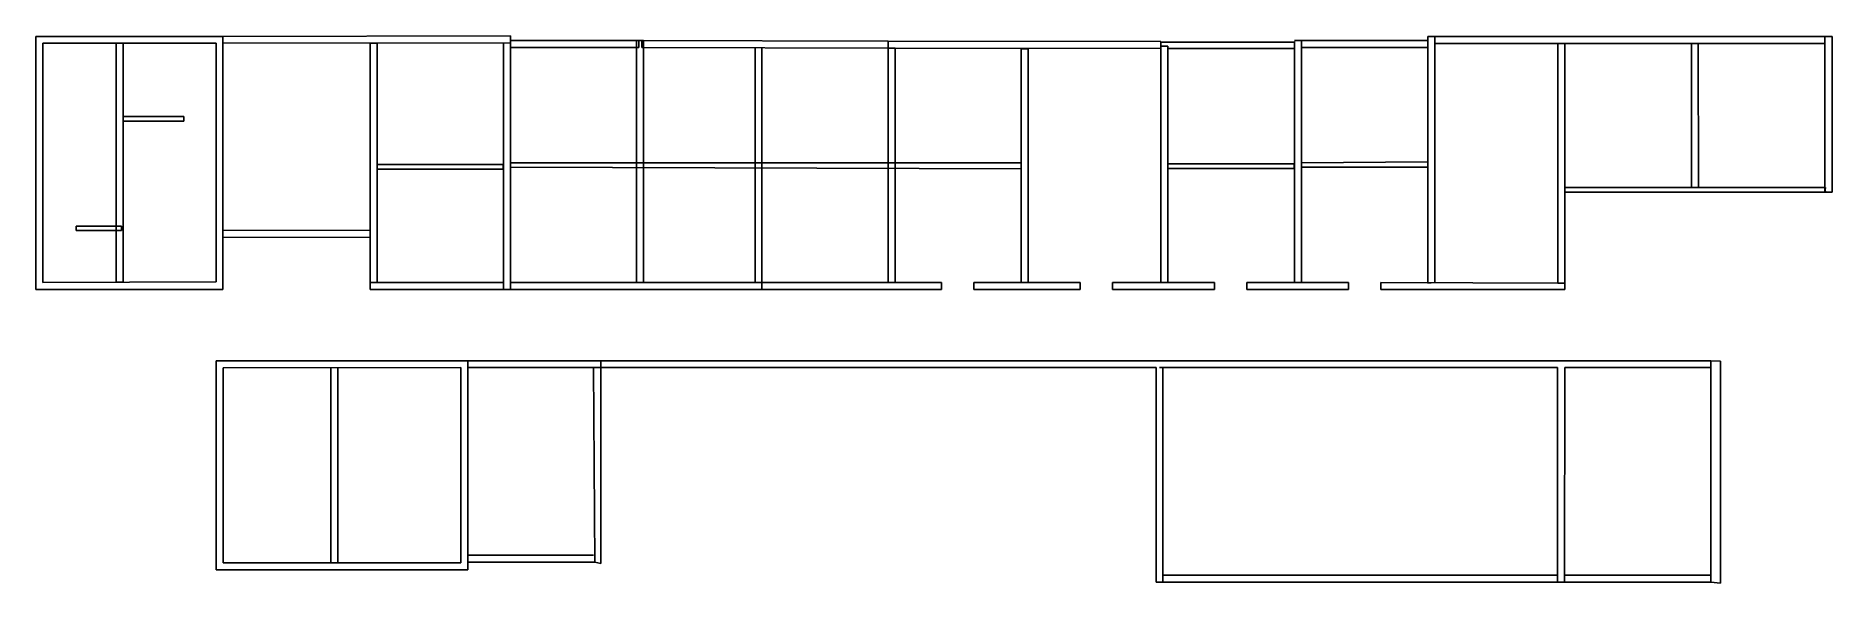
# Model space of a CAD drawing. Header units: millimetres. Extents: x 781 to 47493, y 511 to 14754.
import ezdxf

# ---------------------------------------------------------------- set-up
doc = ezdxf.new("R2010")
doc.units = ezdxf.units.MM
doc.header["$MEASUREMENT"] = 0
doc.layers.get('0').update_dxf_attribs({"color": 9})

msp = doc.modelspace()

# ---------------------------------------------------------------- linework, layer by layer
for p, q in [((781, 14741), (783, 8154)), ((5646, 14741), (781, 14741)), ((781, 14741), (781, 14741)), ((963, 14561), (963, 8334)), ((5466, 14561), (963, 14561)), ((2868, 14561), (2868, 8341)), ((3048, 14561), (2868, 14561)), ((3048, 8341), (3048, 14561)), ((5466, 8349), (5466, 14561)), ((5640, 8154), (5646, 14741)), ((5646, 14741), (13123, 14754)), ((5646, 14561), (5646, 14741)), ((13123, 14574), (5646, 14561)), ((9476, 8334), (9473, 14568)), ((9473, 14568), (9653, 14568)), ((9653, 14568), (9653, 8334)), ((12943, 8154), (12943, 14574)), ((13123, 14754), (13123, 14574)), ((13123, 14634), (16463, 14634)), ((13123, 14454), (13123, 14625)), ((13123, 14574), (13123, 8154)), ((16403, 14634), (16403, 8334)), ((16403, 14634), (16583, 14634)), ((16403, 14634), (22943, 14614)), ((16463, 14634), (16463, 14454)), ((16536, 14454), (16536, 14634)), ((16583, 14634), (16583, 8334)), ((22943, 14614), (22943, 14434)), ((22943, 14614), (30040, 14604)), ((30040, 14604), (30040, 14424)), ((30040, 14594), (33511, 14594)), ((30040, 14488), (30220, 14488)), ((30040, 8334), (30040, 14488)), ((30220, 14488), (30220, 8343)), ((33691, 14634), (33511, 14634)), ((33511, 14604), (33511, 8335)), ((33511, 14594), (33511, 14424)), ((33691, 8335), (33691, 14634)), ((33691, 14634), (36981, 14634)), ((33691, 14454), (33691, 14634)), ((37161, 14735), (36981, 14735)), ((36981, 14735), (36981, 14634)), ((36981, 14634), (36981, 14454)), ((36981, 14634), (36981, 8314)), ((37161, 8334), (37161, 14735)), ((37161, 14735), (47304, 14735)), ((37163, 14555), (37161, 14735)), ((47304, 14555), (37163, 14555)), ((40361, 14555), (40361, 8314)), ((40541, 14555), (40361, 14555)), ((40541, 8314), (40541, 14555)), ((43834, 14555), (43833, 10806)), ((44014, 14555), (43834, 14555)), ((44015, 10806), (44014, 14555)), ((47304, 14735), (47304, 14555)), ((47304, 14735), (47304, 10806)), ((47304, 14735), (47304, 10685)), ((47493, 14735), (47304, 14735)), ((47493, 10688), (47493, 14735)), ((16463, 14454), (13123, 14454)), ((22943, 14434), (16536, 14454)), ((19483, 14454), (19483, 8334)), ((19663, 14445), (19663, 8334)), ((22943, 14434), (22943, 8334)), ((22943, 14434), (23123, 14434)), ((30040, 14424), (22943, 14434)), ((23123, 14434), (23123, 8336)), ((26403, 14414), (26403, 8334)), ((26403, 14414), (26584, 14414)), ((26584, 14414), (26584, 8336)), ((33511, 14424), (30220, 14424)), ((36981, 14454), (33691, 14454)), ((3048, 12654), (3048, 12534)), ((4632, 12654), (3048, 12654)), ((3048, 12654), (3048, 12534)), ((4632, 12534), (4632, 12654)), ((3048, 12534), (4632, 12534)), ((9653, 11404), (12933, 11404)), ((9653, 11284), (9653, 11404)), ((12933, 11284), (9653, 11284)), ((12933, 11404), (12933, 11284)), ((13123, 11454), (26403, 11454)), ((13123, 11334), (13123, 11454)), ((26403, 11294), (13123, 11334)), ((26403, 11454), (26403, 11294)), ((30220, 11424), (33503, 11424)), ((30220, 11304), (30220, 11424)), ((33503, 11304), (30220, 11304)), ((33503, 11424), (33503, 11304)), ((33683, 11454), (36981, 11476)), ((33691, 11334), (33691, 11454)), ((36981, 11334), (33691, 11334)), ((36981, 11476), (36981, 11334)), ((40529, 10806), (47319, 10806)), ((40541, 10685), (40541, 10806)), ((43833, 10806), (44015, 10806)), ((47319, 10806), (47304, 10685)), ((47304, 10806), (47319, 10686)), ((47304, 10685), (40541, 10685)), ((47493, 10688), (47304, 10685)), ((47304, 10685), (47493, 10688)), ((47304, 10685), (47304, 10685)), ((47319, 10686), (47319, 10686)), ((47319, 10686), (47319, 10686)), ((963, 9686), (963, 8334)), ((1831, 9686), (1831, 9806)), ((1831, 9806), (3008, 9806)), ((3008, 9686), (1831, 9686)), ((2868, 9806), (2868, 9686)), ((3008, 9806), (3008, 9686)), ((3008, 9806), (3008, 9686)), ((5641, 9699), (9476, 9691)), ((5641, 9519), (5646, 9699)), ((9473, 9511), (5641, 9519)), ((9476, 9691), (9473, 9511)), ((783, 8154), (5640, 8154)), ((963, 8334), (5466, 8349)), ((2868, 8341), (3048, 8341)), ((12943, 8334), (9476, 8334)), ((9476, 8334), (9476, 8154)), ((9653, 8334), (9476, 8334)), ((9476, 8154), (12943, 8154)), ((12943, 8154), (12943, 8334)), ((13123, 8154), (12943, 8154)), ((13123, 8334), (19663, 8334)), ((13123, 8154), (13123, 8334)), ((19663, 8154), (13123, 8154)), ((16403, 8334), (16403, 8334)), ((16403, 8334), (16403, 8334)), ((16403, 8334), (16493, 8334)), ((16493, 8334), (16493, 8334)), ((16583, 8334), (16493, 8334)), ((19483, 8334), (19483, 8334)), ((19483, 8334), (19483, 8334)), ((19483, 8334), (19483, 8334)), ((19483, 8334), (19483, 8334)), ((19483, 8334), (19573, 8334)), ((19573, 8334), (19483, 8334)), ((19663, 8334), (19483, 8334)), ((19573, 8334), (19639, 8334)), ((19663, 8334), (19663, 8154)), ((19663, 8334), (24334, 8334)), ((19663, 8154), (19663, 8334)), ((24334, 8154), (19663, 8154)), ((22943, 8334), (22943, 8334)), ((22943, 8334), (23033, 8334)), ((23123, 8336), (23033, 8334)), ((23033, 8334), (23033, 8334)), ((24334, 8334), (24334, 8154)), ((25175, 8334), (25175, 8154)), ((27940, 8334), (25175, 8334)), ((25175, 8154), (27939, 8154)), ((26403, 8334), (26403, 8334)), ((26403, 8334), (26493, 8334)), ((26493, 8334), (26403, 8334)), ((26584, 8336), (26493, 8334)), ((26493, 8334), (26493, 8334)), ((26493, 8334), (26493, 8334)), ((27939, 8154), (27940, 8334)), ((28780, 8334), (28780, 8154)), ((31430, 8334), (28780, 8334)), ((28780, 8154), (31431, 8154)), ((30220, 8343), (30040, 8334)), ((31431, 8154), (31430, 8334)), ((32270, 8334), (32269, 8154)), ((32269, 8154), (34920, 8154)), ((34916, 8335), (32270, 8335)), ((33511, 8335), (33691, 8335)), ((34920, 8154), (34916, 8335)), ((35756, 8335), (35755, 8154)), ((35755, 8154), (40541, 8154)), ((40541, 8314), (35756, 8335)), ((36981, 8314), (37161, 8334)), ((40361, 8314), (40541, 8314)), ((40541, 8154), (40541, 8314)), ((5471, 6300), (5471, 859)), ((12012, 6300), (5471, 6300)), ((11832, 6120), (5651, 6115)), ((5651, 6115), (5654, 1039)), ((8451, 6117), (8451, 1039)), ((8631, 6117), (8631, 1039)), ((11832, 1039), (11832, 6120)), ((12012, 859), (12012, 6300)), ((12012, 6300), (15470, 6300)), ((15470, 6120), (12012, 6120)), ((15282, 6120), (15314, 1060)), ((15470, 6300), (15470, 6120)), ((15470, 6120), (15470, 1024)), ((29911, 6120), (29913, 534)), ((29913, 6300), (44341, 6300)), ((40353, 6120), (30001, 6120)), ((30091, 6115), (30091, 534)), ((40353, 6120), (40353, 534)), ((40353, 534), (40353, 6120)), ((40536, 534), (40541, 6120)), ((44341, 6300), (44341, 534)), ((44341, 6300), (44341, 6300)), ((44341, 6300), (44592, 6284)), ((44592, 6284), (44592, 511)), ((5654, 1039), (11832, 1039)), ((12012, 1240), (15282, 1240)), ((12012, 1060), (15314, 1060)), ((15314, 1060), (15314, 1060)), ((15470, 1024), (15314, 1060)), ((5471, 859), (12012, 859)), ((29913, 534), (40353, 534)), ((30091, 714), (40353, 714)), ((40353, 534), (40536, 534)), ((40536, 714), (44341, 714)), ((44592, 511), (44341, 534))]:
    msp.add_line(p, q)
at = {"color": 9}
for p, q in [((15462, 6120), (29911, 6120)), ((15470, 6300), (29913, 6300)), ((40541, 6300), (44341, 6300)), ((40541, 6120), (44341, 6120)), ((44341, 6300), (44341, 534)), ((40536, 534), (44341, 534))]:
    msp.add_line(p, q, dxfattribs=at)

doc.saveas('drawing.dxf')
